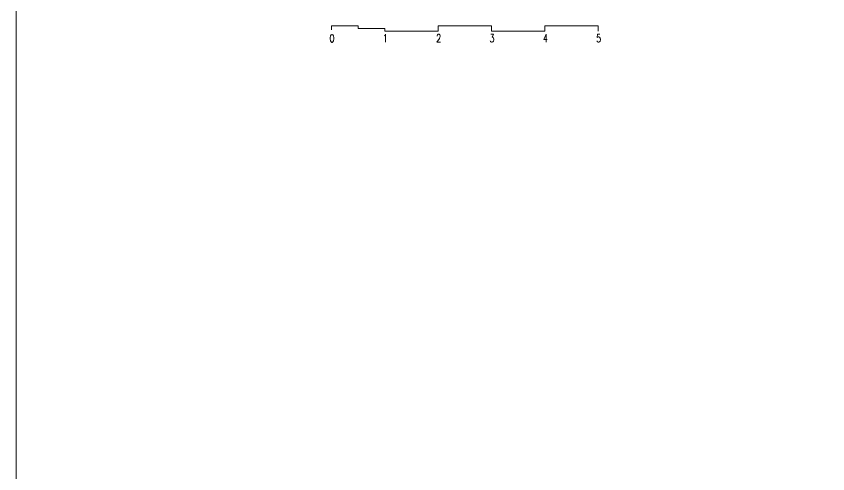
# Model space of a CAD drawing. Header units: metres. Extents: x -686 to 211, y -481 to 125.
# Drawn here: x -216.44 to -201.23, y -101.66 to -93.08 of the extents above; entities that cross this region are included whole.
import ezdxf

# ---------------------------------------------------------------- set-up
doc = ezdxf.new("R2010")
doc.units = ezdxf.units.M
doc.layers.add('FLOATINGWINDOWS', color=2, linetype='Continuous', plot=False)
doc.layers.add('SRAFY', color=3, linetype='Continuous')
doc.styles.add('ROMANS', font='romans.shx', dxfattribs={"width": 0.7})

msp = doc.modelspace()

# ---------------------------------------------------------------- linework, layer by layer
at = {"layer": 'FLOATINGWINDOWS', "linetype": 'Continuous', "lineweight": 0}
msp.add_lwpolyline([(-181.655, -73.195), (-216.445, -73.195), (-216.445, -262.94), (-181.655, -262.94)], close=True, dxfattribs=at)
at = {"layer": 'SRAFY', "linetype": 'Continuous', "lineweight": 0}
for p, q in [((-210.535, -93.334), (-210.535, -93.254)), ((-210.535, -93.254), (-210.035, -93.254)), ((-210.035, -93.254), (-210.035, -93.304)), ((-208.535, -93.354), (-208.535, -93.254)), ((-208.535, -93.254), (-207.535, -93.254)), ((-207.535, -93.254), (-207.535, -93.354)), ((-206.535, -93.354), (-206.535, -93.254)), ((-206.535, -93.254), (-205.535, -93.254)), ((-205.535, -93.254), (-205.535, -93.354)), ((-209.535, -93.304), (-210.035, -93.304)), ((-209.535, -93.354), (-209.535, -93.304)), ((-209.535, -93.354), (-208.535, -93.354)), ((-207.535, -93.354), (-206.535, -93.354))]:
    msp.add_line(p, q, dxfattribs=at)

# ---------------------------------------------------------------- texts
at = {"layer": 'SRAFY', "linetype": 'Continuous', "lineweight": 0, "char_height": 0.15, "width": 2.20915, "attachment_point": 1, "style": 'ROMANS'}
for s, insert in [('0', (-210.569, -93.416)), ('1', (-209.569, -93.413)), ('2', (-208.569, -93.413)), ('3', (-207.569, -93.413)), ('4', (-206.569, -93.413)), ('5', (-205.569, -93.413))]:
    msp.add_mtext(s, dxfattribs=dict(at, insert=insert))

doc.saveas('drawing.dxf')
